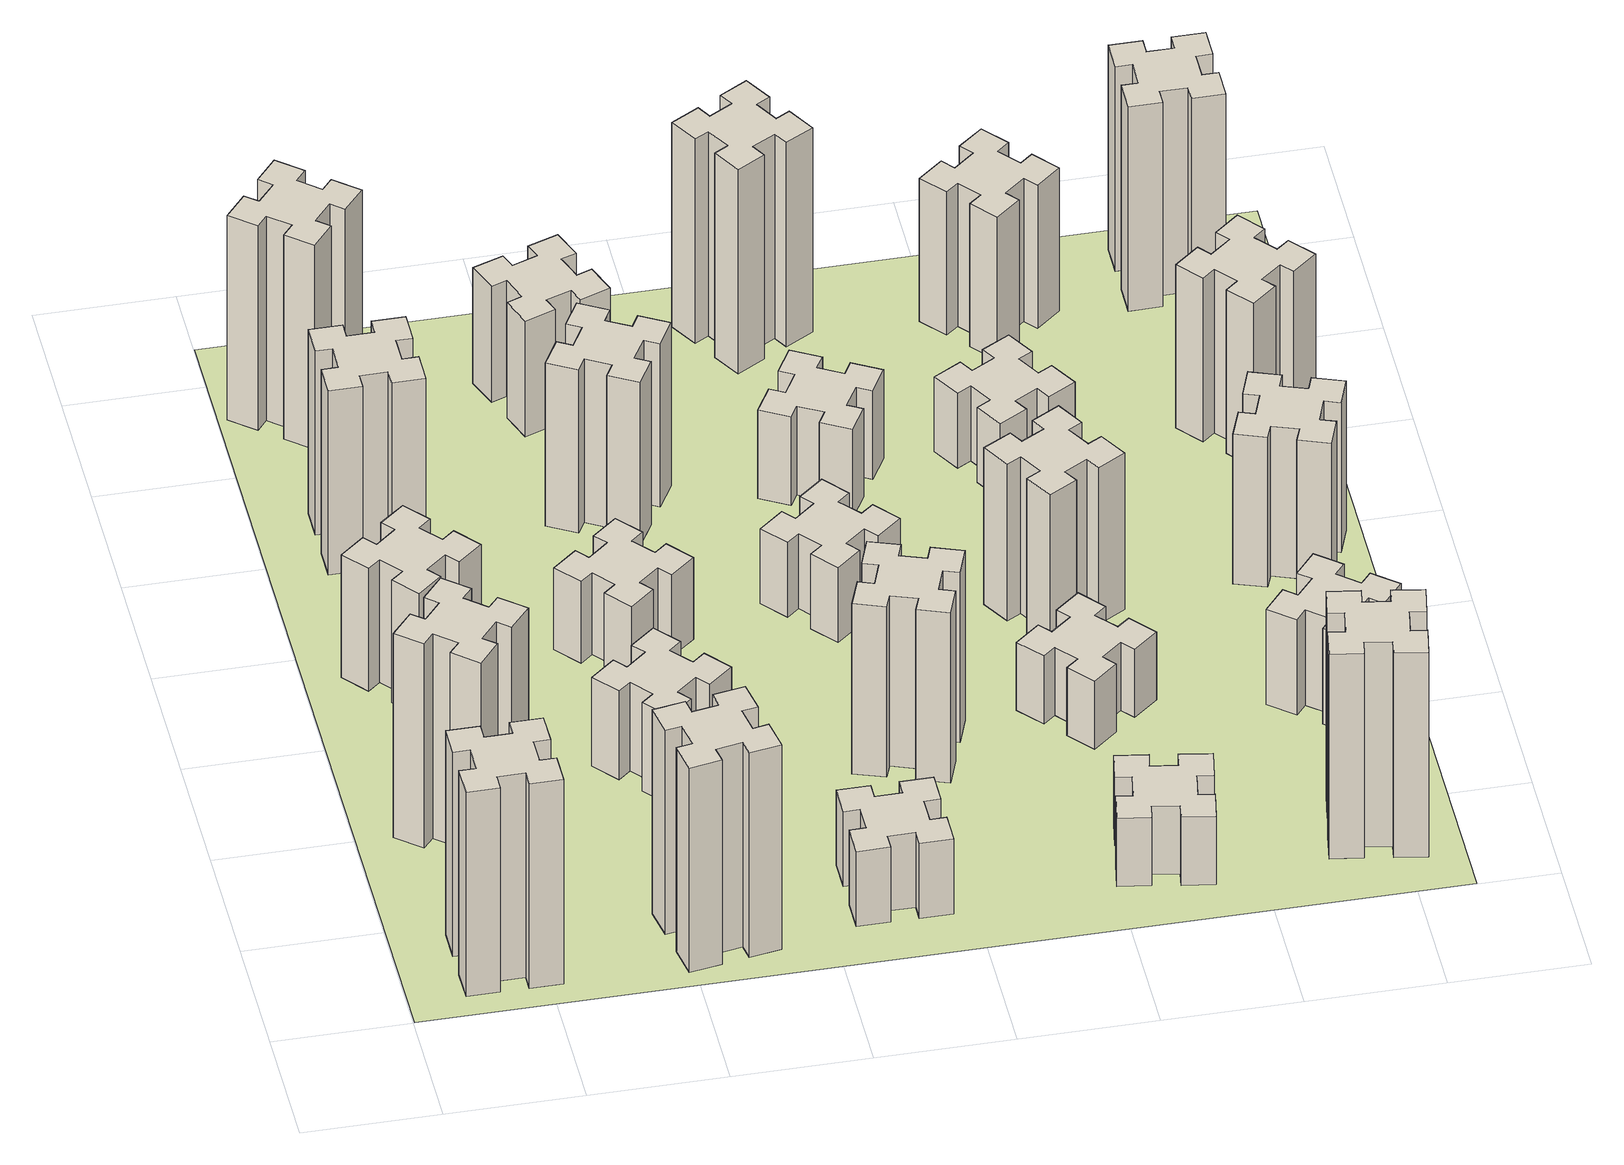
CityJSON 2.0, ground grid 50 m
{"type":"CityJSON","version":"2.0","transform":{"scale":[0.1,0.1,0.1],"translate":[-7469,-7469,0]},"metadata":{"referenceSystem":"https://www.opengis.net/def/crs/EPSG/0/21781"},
"CityObjects":{
"building1":{"type":"Building","attributes":{"class":"1000","function":"1000","usage":"1000","yearOfConstruction":2016,"roofType":"1000","measuredHeight":90,"storeysAboveGround":30,"storeysBelowGround":0},"geometry":[{"type":"Solid","lod":"1","boundaries":[[[[0,1,2,3,4,5,6,7,8,9,10,11,12,13,14,15,16,17,18,19]],[[17,16,20,21]],[[16,15,22,20]],[[15,14,23,22]],[[14,13,24,23]],[[13,12,25,24]],[[12,11,26,25]],[[11,10,27,26]],[[10,9,28,27]],[[9,8,29,28]],[[8,7,30,29]],[[7,6,31,30]],[[6,5,32,31]],[[5,4,33,32]],[[4,3,34,33]],[[3,2,35,34]],[[2,1,36,35]],[[1,0,37,36]],[[0,19,38,37]],[[19,18,39,38]],[[18,17,21,39]],[[24,25,26,27,28,29,30,31,32,33,34,35,36,37,38,39,21,20,22,23]]]]}]},
"building2":{"type":"Building","attributes":{"class":"1000","function":"1000","usage":"1000","yearOfConstruction":2016,"roofType":"1000","measuredHeight":90,"storeysAboveGround":30,"storeysBelowGround":0},"geometry":[{"type":"Solid","lod":"1","boundaries":[[[[40,41,42,43,44,45,46,47,48,49,50,51,52,53,54,55,56,57,58,59]],[[57,56,60,61]],[[56,55,62,60]],[[55,54,63,62]],[[54,53,64,63]],[[53,52,65,64]],[[52,51,66,65]],[[51,50,67,66]],[[50,49,68,67]],[[49,48,69,68]],[[48,47,70,69]],[[47,46,71,70]],[[46,45,72,71]],[[45,44,73,72]],[[44,43,74,73]],[[43,42,75,74]],[[42,41,76,75]],[[41,40,77,76]],[[40,59,78,77]],[[59,58,79,78]],[[58,57,61,79]],[[64,65,66,67,68,69,70,71,72,73,74,75,76,77,78,79,61,60,62,63]]]]}]},
"building3":{"type":"Building","attributes":{"class":"1000","function":"1000","usage":"1000","yearOfConstruction":2016,"roofType":"1000","measuredHeight":54,"storeysAboveGround":30,"storeysBelowGround":0},"geometry":[{"type":"Solid","lod":"1","boundaries":[[[[80,81,82,83,84,85,86,87,88,89,90,91,92,93,94,95,96,97,98,99]],[[97,96,100,101]],[[96,95,102,100]],[[95,94,103,102]],[[94,93,104,103]],[[93,92,105,104]],[[92,91,106,105]],[[91,90,107,106]],[[90,89,108,107]],[[89,88,109,108]],[[88,87,110,109]],[[87,86,111,110]],[[86,85,112,111]],[[85,84,113,112]],[[84,83,114,113]],[[83,82,115,114]],[[82,81,116,115]],[[81,80,117,116]],[[80,99,118,117]],[[99,98,119,118]],[[98,97,101,119]],[[104,105,106,107,108,109,110,111,112,113,114,115,116,117,118,119,101,100,102,103]]]]}]},
"building4":{"type":"Building","attributes":{"class":"1000","function":"1000","usage":"1000","yearOfConstruction":2016,"roofType":"1000","measuredHeight":81,"storeysAboveGround":30,"storeysBelowGround":0},"geometry":[{"type":"Solid","lod":"1","boundaries":[[[[120,121,122,123,124,125,126,127,128,129,130,131,132,133,134,135,136,137,138,139]],[[137,136,140,141]],[[136,135,142,140]],[[135,134,143,142]],[[134,133,144,143]],[[133,132,145,144]],[[132,131,146,145]],[[131,130,147,146]],[[130,129,148,147]],[[129,128,149,148]],[[128,127,150,149]],[[127,126,151,150]],[[126,125,152,151]],[[125,124,153,152]],[[124,123,154,153]],[[123,122,155,154]],[[122,121,156,155]],[[121,120,157,156]],[[120,139,158,157]],[[139,138,159,158]],[[138,137,141,159]],[[144,145,146,147,148,149,150,151,152,153,154,155,156,157,158,159,141,140,142,143]]]]}]},
"building5":{"type":"Building","attributes":{"class":"1000","function":"1000","usage":"1000","yearOfConstruction":2016,"roofType":"1000","measuredHeight":90,"storeysAboveGround":30,"storeysBelowGround":0},"geometry":[{"type":"Solid","lod":"1","boundaries":[[[[160,161,162,163,164,165,166,167,168,169,170,171,172,173,174,175,176,177,178,179]],[[177,176,180,181]],[[176,175,182,180]],[[175,174,183,182]],[[174,173,184,183]],[[173,172,185,184]],[[172,171,186,185]],[[171,170,187,186]],[[170,169,188,187]],[[169,168,189,188]],[[168,167,190,189]],[[167,166,191,190]],[[166,165,192,191]],[[165,164,193,192]],[[164,163,194,193]],[[163,162,195,194]],[[162,161,196,195]],[[161,160,197,196]],[[160,179,198,197]],[[179,178,199,198]],[[178,177,181,199]],[[184,185,186,187,188,189,190,191,192,193,194,195,196,197,198,199,181,180,182,183]]]]}]},
"building6":{"type":"Building","attributes":{"class":"1000","function":"1000","usage":"1000","yearOfConstruction":2016,"roofType":"1000","measuredHeight":90,"storeysAboveGround":30,"storeysBelowGround":0},"geometry":[{"type":"Solid","lod":"1","boundaries":[[[[200,201,202,203,204,205,206,207,208,209,210,211,212,213,214,215,216,217,218,219]],[[217,216,220,221]],[[216,215,222,220]],[[215,214,223,222]],[[214,213,224,223]],[[213,212,225,224]],[[212,211,226,225]],[[211,210,227,226]],[[210,209,228,227]],[[209,208,229,228]],[[208,207,230,229]],[[207,206,231,230]],[[206,205,232,231]],[[205,204,233,232]],[[204,203,234,233]],[[203,202,235,234]],[[202,201,236,235]],[[201,200,237,236]],[[200,219,238,237]],[[219,218,239,238]],[[218,217,221,239]],[[224,225,226,227,228,229,230,231,232,233,234,235,236,237,238,239,221,220,222,223]]]]}]},
"building7":{"type":"Building","attributes":{"class":"1000","function":"1000","usage":"1000","yearOfConstruction":2016,"roofType":"1000","measuredHeight":39,"storeysAboveGround":30,"storeysBelowGround":0},"geometry":[{"type":"Solid","lod":"1","boundaries":[[[[240,241,242,243,244,245,246,247,248,249,250,251,252,253,254,255,256,257,258,259]],[[257,256,260,261]],[[256,255,262,260]],[[255,254,263,262]],[[254,253,264,263]],[[253,252,265,264]],[[252,251,266,265]],[[251,250,267,266]],[[250,249,268,267]],[[249,248,269,268]],[[248,247,270,269]],[[247,246,271,270]],[[246,245,272,271]],[[245,244,273,272]],[[244,243,274,273]],[[243,242,275,274]],[[242,241,276,275]],[[241,240,277,276]],[[240,259,278,277]],[[259,258,279,278]],[[258,257,261,279]],[[264,265,266,267,268,269,270,271,272,273,274,275,276,277,278,279,261,260,262,263]]]]}]},
"building8":{"type":"Building","attributes":{"class":"1000","function":"1000","usage":"1000","yearOfConstruction":2016,"roofType":"1000","measuredHeight":36,"storeysAboveGround":30,"storeysBelowGround":0},"geometry":[{"type":"Solid","lod":"1","boundaries":[[[[280,281,282,283,284,285,286,287,288,289,290,291,292,293,294,295,296,297,298,299]],[[297,296,300,301]],[[296,295,302,300]],[[295,294,303,302]],[[294,293,304,303]],[[293,292,305,304]],[[292,291,306,305]],[[291,290,307,306]],[[290,289,308,307]],[[289,288,309,308]],[[288,287,310,309]],[[287,286,311,310]],[[286,285,312,311]],[[285,284,313,312]],[[284,283,314,313]],[[283,282,315,314]],[[282,281,316,315]],[[281,280,317,316]],[[280,299,318,317]],[[299,298,319,318]],[[298,297,301,319]],[[304,305,306,307,308,309,310,311,312,313,314,315,316,317,318,319,301,300,302,303]]]]}]},
"building9":{"type":"Building","attributes":{"class":"1000","function":"1000","usage":"1000","yearOfConstruction":2016,"roofType":"1000","measuredHeight":33,"storeysAboveGround":30,"storeysBelowGround":0},"geometry":[{"type":"Solid","lod":"1","boundaries":[[[[320,321,322,323,324,325,326,327,328,329,330,331,332,333,334,335,336,337,338,339]],[[337,336,340,341]],[[336,335,342,340]],[[335,334,343,342]],[[334,333,344,343]],[[333,332,345,344]],[[332,331,346,345]],[[331,330,347,346]],[[330,329,348,347]],[[329,328,349,348]],[[328,327,350,349]],[[327,326,351,350]],[[326,325,352,351]],[[325,324,353,352]],[[324,323,354,353]],[[323,322,355,354]],[[322,321,356,355]],[[321,320,357,356]],[[320,339,358,357]],[[339,338,359,358]],[[338,337,341,359]],[[344,345,346,347,348,349,350,351,352,353,354,355,356,357,358,359,341,340,342,343]]]]}]},
"building10":{"type":"Building","attributes":{"class":"1000","function":"1000","usage":"1000","yearOfConstruction":2016,"roofType":"1000","measuredHeight":72,"storeysAboveGround":30,"storeysBelowGround":0},"geometry":[{"type":"Solid","lod":"1","boundaries":[[[[360,361,362,363,364,365,366,367,368,369,370,371,372,373,374,375,376,377,378,379]],[[377,376,380,381]],[[376,375,382,380]],[[375,374,383,382]],[[374,373,384,383]],[[373,372,385,384]],[[372,371,386,385]],[[371,370,387,386]],[[370,369,388,387]],[[369,368,389,388]],[[368,367,390,389]],[[367,366,391,390]],[[366,365,392,391]],[[365,364,393,392]],[[364,363,394,393]],[[363,362,395,394]],[[362,361,396,395]],[[361,360,397,396]],[[360,379,398,397]],[[379,378,399,398]],[[378,377,381,399]],[[384,385,386,387,388,389,390,391,392,393,394,395,396,397,398,399,381,380,382,383]]]]}]},
"building11":{"type":"Building","attributes":{"class":"1000","function":"1000","usage":"1000","yearOfConstruction":2016,"roofType":"1000","measuredHeight":51,"storeysAboveGround":30,"storeysBelowGround":0},"geometry":[{"type":"Solid","lod":"1","boundaries":[[[[400,401,402,403,404,405,406,407,408,409,410,411,412,413,414,415,416,417,418,419]],[[417,416,420,421]],[[416,415,422,420]],[[415,414,423,422]],[[414,413,424,423]],[[413,412,425,424]],[[412,411,426,425]],[[411,410,427,426]],[[410,409,428,427]],[[409,408,429,428]],[[408,407,430,429]],[[407,406,431,430]],[[406,405,432,431]],[[405,404,433,432]],[[404,403,434,433]],[[403,402,435,434]],[[402,401,436,435]],[[401,400,437,436]],[[400,419,438,437]],[[419,418,439,438]],[[418,417,421,439]],[[424,425,426,427,428,429,430,431,432,433,434,435,436,437,438,439,421,420,422,423]]]]}]},
"building12":{"type":"Building","attributes":{"class":"1000","function":"1000","usage":"1000","yearOfConstruction":2016,"roofType":"1000","measuredHeight":75,"storeysAboveGround":30,"storeysBelowGround":0},"geometry":[{"type":"Solid","lod":"1","boundaries":[[[[440,441,442,443,444,445,446,447,448,449,450,451,452,453,454,455,456,457,458,459]],[[457,456,460,461]],[[456,455,462,460]],[[455,454,463,462]],[[454,453,464,463]],[[453,452,465,464]],[[452,451,466,465]],[[451,450,467,466]],[[450,449,468,467]],[[449,448,469,468]],[[448,447,470,469]],[[447,446,471,470]],[[446,445,472,471]],[[445,444,473,472]],[[444,443,474,473]],[[443,442,475,474]],[[442,441,476,475]],[[441,440,477,476]],[[440,459,478,477]],[[459,458,479,478]],[[458,457,461,479]],[[464,465,466,467,468,469,470,471,472,473,474,475,476,477,478,479,461,460,462,463]]]]}]},
"building13":{"type":"Building","attributes":{"class":"1000","function":"1000","usage":"1000","yearOfConstruction":2016,"roofType":"1000","measuredHeight":33,"storeysAboveGround":30,"storeysBelowGround":0},"geometry":[{"type":"Solid","lod":"1","boundaries":[[[[480,481,482,483,484,485,486,487,488,489,490,491,492,493,494,495,496,497,498,499]],[[497,496,500,501]],[[496,495,502,500]],[[495,494,503,502]],[[494,493,504,503]],[[493,492,505,504]],[[492,491,506,505]],[[491,490,507,506]],[[490,489,508,507]],[[489,488,509,508]],[[488,487,510,509]],[[487,486,511,510]],[[486,485,512,511]],[[485,484,513,512]],[[484,483,514,513]],[[483,482,515,514]],[[482,481,516,515]],[[481,480,517,516]],[[480,499,518,517]],[[499,498,519,518]],[[498,497,501,519]],[[504,505,506,507,508,509,510,511,512,513,514,515,516,517,518,519,501,500,502,503]]]]}]},
"building14":{"type":"Building","attributes":{"class":"1000","function":"1000","usage":"1000","yearOfConstruction":2016,"roofType":"1000","measuredHeight":39,"storeysAboveGround":30,"storeysBelowGround":0},"geometry":[{"type":"Solid","lod":"1","boundaries":[[[[520,521,522,523,524,525,526,527,528,529,530,531,532,533,534,535,536,537,538,539]],[[537,536,540,541]],[[536,535,542,540]],[[535,534,543,542]],[[534,533,544,543]],[[533,532,545,544]],[[532,531,546,545]],[[531,530,547,546]],[[530,529,548,547]],[[529,528,549,548]],[[528,527,550,549]],[[527,526,551,550]],[[526,525,552,551]],[[525,524,553,552]],[[524,523,554,553]],[[523,522,555,554]],[[522,521,556,555]],[[521,520,557,556]],[[520,539,558,557]],[[539,538,559,558]],[[538,537,541,559]],[[544,545,546,547,548,549,550,551,552,553,554,555,556,557,558,559,541,540,542,543]]]]}]},
"building15":{"type":"Building","attributes":{"class":"1000","function":"1000","usage":"1000","yearOfConstruction":2016,"roofType":"1000","measuredHeight":30,"storeysAboveGround":30,"storeysBelowGround":0},"geometry":[{"type":"Solid","lod":"1","boundaries":[[[[560,561,562,563,564,565,566,567,568,569,570,571,572,573,574,575,576,577,578,579]],[[577,576,580,581]],[[576,575,582,580]],[[575,574,583,582]],[[574,573,584,583]],[[573,572,585,584]],[[572,571,586,585]],[[571,570,587,586]],[[570,569,588,587]],[[569,568,589,588]],[[568,567,590,589]],[[567,566,591,590]],[[566,565,592,591]],[[565,564,593,592]],[[564,563,594,593]],[[563,562,595,594]],[[562,561,596,595]],[[561,560,597,596]],[[560,579,598,597]],[[579,578,599,598]],[[578,577,581,599]],[[584,585,586,587,588,589,590,591,592,593,594,595,596,597,598,599,581,580,582,583]]]]}]},
"building16":{"type":"Building","attributes":{"class":"1000","function":"1000","usage":"1000","yearOfConstruction":2016,"roofType":"1000","measuredHeight":90,"storeysAboveGround":30,"storeysBelowGround":0},"geometry":[{"type":"Solid","lod":"1","boundaries":[[[[600,601,602,603,604,605,606,607,608,609,610,611,612,613,614,615,616,617,618,619]],[[617,616,620,621]],[[616,615,622,620]],[[615,614,623,622]],[[614,613,624,623]],[[613,612,625,624]],[[612,611,626,625]],[[611,610,627,626]],[[610,609,628,627]],[[609,608,629,628]],[[608,607,630,629]],[[607,606,631,630]],[[606,605,632,631]],[[605,604,633,632]],[[604,603,634,633]],[[603,602,635,634]],[[602,601,636,635]],[[601,600,637,636]],[[600,619,638,637]],[[619,618,639,638]],[[618,617,621,639]],[[624,625,626,627,628,629,630,631,632,633,634,635,636,637,638,639,621,620,622,623]]]]}]},
"building17":{"type":"Building","attributes":{"class":"1000","function":"1000","usage":"1000","yearOfConstruction":2016,"roofType":"1000","measuredHeight":30,"storeysAboveGround":30,"storeysBelowGround":0},"geometry":[{"type":"Solid","lod":"1","boundaries":[[[[640,641,642,643,644,645,646,647,648,649,650,651,652,653,654,655,656,657,658,659]],[[657,656,660,661]],[[656,655,662,660]],[[655,654,663,662]],[[654,653,664,663]],[[653,652,665,664]],[[652,651,666,665]],[[651,650,667,666]],[[650,649,668,667]],[[649,648,669,668]],[[648,647,670,669]],[[647,646,671,670]],[[646,645,672,671]],[[645,644,673,672]],[[644,643,674,673]],[[643,642,675,674]],[[642,641,676,675]],[[641,640,677,676]],[[640,659,678,677]],[[659,658,679,678]],[[658,657,661,679]],[[664,665,666,667,668,669,670,671,672,673,674,675,676,677,678,679,661,660,662,663]]]]}]},
"building18":{"type":"Building","attributes":{"class":"1000","function":"1000","usage":"1000","yearOfConstruction":2016,"roofType":"1000","measuredHeight":69,"storeysAboveGround":30,"storeysBelowGround":0},"geometry":[{"type":"Solid","lod":"1","boundaries":[[[[680,681,682,683,684,685,686,687,688,689,690,691,692,693,694,695,696,697,698,699]],[[697,696,700,701]],[[696,695,702,700]],[[695,694,703,702]],[[694,693,704,703]],[[693,692,705,704]],[[692,691,706,705]],[[691,690,707,706]],[[690,689,708,707]],[[689,688,709,708]],[[688,687,710,709]],[[687,686,711,710]],[[686,685,712,711]],[[685,684,713,712]],[[684,683,714,713]],[[683,682,715,714]],[[682,681,716,715]],[[681,680,717,716]],[[680,699,718,717]],[[699,698,719,718]],[[698,697,701,719]],[[704,705,706,707,708,709,710,711,712,713,714,715,716,717,718,719,701,700,702,703]]]]}]},
"building19":{"type":"Building","attributes":{"class":"1000","function":"1000","usage":"1000","yearOfConstruction":2016,"roofType":"1000","measuredHeight":33,"storeysAboveGround":30,"storeysBelowGround":0},"geometry":[{"type":"Solid","lod":"1","boundaries":[[[[720,721,722,723,724,725,726,727,728,729,730,731,732,733,734,735,736,737,738,739]],[[737,736,740,741]],[[736,735,742,740]],[[735,734,743,742]],[[734,733,744,743]],[[733,732,745,744]],[[732,731,746,745]],[[731,730,747,746]],[[730,729,748,747]],[[729,728,749,748]],[[728,727,750,749]],[[727,726,751,750]],[[726,725,752,751]],[[725,724,753,752]],[[724,723,754,753]],[[723,722,755,754]],[[722,721,756,755]],[[721,720,757,756]],[[720,739,758,757]],[[739,738,759,758]],[[738,737,741,759]],[[744,745,746,747,748,749,750,751,752,753,754,755,756,757,758,759,741,740,742,743]]]]}]},
"building20":{"type":"Building","attributes":{"class":"1000","function":"1000","usage":"1000","yearOfConstruction":2016,"roofType":"1000","measuredHeight":90,"storeysAboveGround":30,"storeysBelowGround":0},"geometry":[{"type":"Solid","lod":"1","boundaries":[[[[760,761,762,763,764,765,766,767,768,769,770,771,772,773,774,775,776,777,778,779]],[[777,776,780,781]],[[776,775,782,780]],[[775,774,783,782]],[[774,773,784,783]],[[773,772,785,784]],[[772,771,786,785]],[[771,770,787,786]],[[770,769,788,787]],[[769,768,789,788]],[[768,767,790,789]],[[767,766,791,790]],[[766,765,792,791]],[[765,764,793,792]],[[764,763,794,793]],[[763,762,795,794]],[[762,761,796,795]],[[761,760,797,796]],[[760,779,798,797]],[[779,778,799,798]],[[778,777,781,799]],[[784,785,786,787,788,789,790,791,792,793,794,795,796,797,798,799,781,780,782,783]]]]}]},
"building21":{"type":"Building","attributes":{"class":"1000","function":"1000","usage":"1000","yearOfConstruction":2016,"roofType":"1000","measuredHeight":63,"storeysAboveGround":30,"storeysBelowGround":0},"geometry":[{"type":"Solid","lod":"1","boundaries":[[[[800,801,802,803,804,805,806,807,808,809,810,811,812,813,814,815,816,817,818,819]],[[817,816,820,821]],[[816,815,822,820]],[[815,814,823,822]],[[814,813,824,823]],[[813,812,825,824]],[[812,811,826,825]],[[811,810,827,826]],[[810,809,828,827]],[[809,808,829,828]],[[808,807,830,829]],[[807,806,831,830]],[[806,805,832,831]],[[805,804,833,832]],[[804,803,834,833]],[[803,802,835,834]],[[802,801,836,835]],[[801,800,837,836]],[[800,819,838,837]],[[819,818,839,838]],[[818,817,821,839]],[[824,825,826,827,828,829,830,831,832,833,834,835,836,837,838,839,821,820,822,823]]]]}]},
"building22":{"type":"Building","attributes":{"class":"1000","function":"1000","usage":"1000","yearOfConstruction":2016,"roofType":"1000","measuredHeight":42,"storeysAboveGround":30,"storeysBelowGround":0},"geometry":[{"type":"Solid","lod":"1","boundaries":[[[[840,841,842,843,844,845,846,847,848,849,850,851,852,853,854,855,856,857,858,859]],[[857,856,860,861]],[[856,855,862,860]],[[855,854,863,862]],[[854,853,864,863]],[[853,852,865,864]],[[852,851,866,865]],[[851,850,867,866]],[[850,849,868,867]],[[849,848,869,868]],[[848,847,870,869]],[[847,846,871,870]],[[846,845,872,871]],[[845,844,873,872]],[[844,843,874,873]],[[843,842,875,874]],[[842,841,876,875]],[[841,840,877,876]],[[840,859,878,877]],[[859,858,879,878]],[[858,857,861,879]],[[864,865,866,867,868,869,870,871,872,873,874,875,876,877,878,879,861,860,862,863]]]]}]},
"building23":{"type":"Building","attributes":{"class":"1000","function":"1000","usage":"1000","yearOfConstruction":2016,"roofType":"1000","measuredHeight":66,"storeysAboveGround":30,"storeysBelowGround":0},"geometry":[{"type":"Solid","lod":"1","boundaries":[[[[880,881,882,883,884,885,886,887,888,889,890,891,892,893,894,895,896,897,898,899]],[[897,896,900,901]],[[896,895,902,900]],[[895,894,903,902]],[[894,893,904,903]],[[893,892,905,904]],[[892,891,906,905]],[[891,890,907,906]],[[890,889,908,907]],[[889,888,909,908]],[[888,887,910,909]],[[887,886,911,910]],[[886,885,912,911]],[[885,884,913,912]],[[884,883,914,913]],[[883,882,915,914]],[[882,881,916,915]],[[881,880,917,916]],[[880,899,918,917]],[[899,898,919,918]],[[898,897,901,919]],[[904,905,906,907,908,909,910,911,912,913,914,915,916,917,918,919,901,900,902,903]]]]}]},
"building24":{"type":"Building","attributes":{"class":"1000","function":"1000","usage":"1000","yearOfConstruction":2016,"roofType":"1000","measuredHeight":72,"storeysAboveGround":30,"storeysBelowGround":0},"geometry":[{"type":"Solid","lod":"1","boundaries":[[[[920,921,922,923,924,925,926,927,928,929,930,931,932,933,934,935,936,937,938,939]],[[937,936,940,941]],[[936,935,942,940]],[[935,934,943,942]],[[934,933,944,943]],[[933,932,945,944]],[[932,931,946,945]],[[931,930,947,946]],[[930,929,948,947]],[[929,928,949,948]],[[928,927,950,949]],[[927,926,951,950]],[[926,925,952,951]],[[925,924,953,952]],[[924,923,954,953]],[[923,922,955,954]],[[922,921,956,955]],[[921,920,957,956]],[[920,939,958,957]],[[939,938,959,958]],[[938,937,941,959]],[[944,945,946,947,948,949,950,951,952,953,954,955,956,957,958,959,941,940,942,943]]]]}]},
"building25":{"type":"Building","attributes":{"class":"1000","function":"1000","usage":"1000","yearOfConstruction":2016,"roofType":"1000","measuredHeight":90,"storeysAboveGround":30,"storeysBelowGround":0},"geometry":[{"type":"Solid","lod":"1","boundaries":[[[[960,961,962,963,964,965,966,967,968,969,970,971,972,973,974,975,976,977,978,979]],[[977,976,980,981]],[[976,975,982,980]],[[975,974,983,982]],[[974,973,984,983]],[[973,972,985,984]],[[972,971,986,985]],[[971,970,987,986]],[[970,969,988,987]],[[969,968,989,988]],[[968,967,990,989]],[[967,966,991,990]],[[966,965,992,991]],[[965,964,993,992]],[[964,963,994,993]],[[963,962,995,994]],[[962,961,996,995]],[[961,960,997,996]],[[960,979,998,997]],[[979,978,999,998]],[[978,977,981,999]],[[984,985,986,987,988,989,990,991,992,993,994,995,996,997,998,999,981,980,982,983]]]]}]},
"landuse1":{"type":"LandUse","attributes":{"name":"plot1","function":"1010"},"geometry":[{"type":"MultiSurface","lod":"1","boundaries":[[[1000,1001,1002,1003]]]}]}
},
"vertices":[
[265,325,0],[265,225,0],[205,225,0],[205,105,0],[325,105,0],[325,165,0],[425,165,0],[425,105,0],[545,105,0],[545,225,0],[485,225,0],[485,325,0],[545,325,0],[545,445,0],[425,445,0],[425,385,0],[325,385,0],[325,445,0],[205,445,0],[205,325,0],[325,385,900],[325,445,900],[425,385,900],[425,445,900],[545,445,900],[545,325,900],[485,325,900],[485,225,900],[545,225,900],[545,105,900],[425,105,900],[425,165,900],[325,165,900],[325,105,900],[205,105,900],[205,225,900],[265,225,900],[265,325,900],[205,325,900],[205,445,900],
[484,1067,0],[408,1132,0],[446,1178,0],[354,1255,0],[277,1163,0],[323,1124,0],[259,1048,0],[213,1086,0],[136,994,0],[228,917,0],[266,963,0],[343,899,0],[304,853,0],[396,776,0],[473,868,0],[427,906,0],[492,983,0],[538,944,0],[615,1036,0],[523,1113,0],[492,983,900],[538,944,900],[427,906,900],[473,868,900],[396,776,900],[304,853,900],[343,899,900],[266,963,900],[228,917,900],[136,994,900],[213,1086,900],[259,1048,900],[323,1124,900],[277,1163,900],[354,1255,900],[446,1178,900],[408,1132,900],[484,1067,900],[523,1113,900],[615,1036,900],
[492,1888,0],[427,1964,0],[473,2003,0],[396,2095,0],[304,2018,0],[343,1972,0],[266,1907,0],[228,1953,0],[136,1876,0],[213,1784,0],[259,1823,0],[323,1746,0],[277,1708,0],[354,1616,0],[446,1693,0],[408,1739,0],[484,1803,0],[523,1757,0],[615,1834,0],[538,1926,0],[484,1803,540],[523,1757,540],[408,1739,540],[446,1693,540],[354,1616,540],[277,1708,540],[323,1746,540],[259,1823,540],[213,1784,540],[136,1876,540],[228,1953,540],[266,1907,540],[343,1972,540],[304,2018,540],[396,2095,540],[473,2003,540],[427,1964,540],[492,1888,540],[538,1926,540],[615,1834,540],
[485,2545,0],[485,2645,0],[545,2645,0],[545,2765,0],[425,2765,0],[425,2705,0],[325,2705,0],[325,2765,0],[205,2765,0],[205,2645,0],[265,2645,0],[265,2545,0],[205,2545,0],[205,2425,0],[325,2425,0],[325,2485,0],[425,2485,0],[425,2425,0],[545,2425,0],[545,2545,0],[425,2485,810],[425,2425,810],[325,2485,810],[325,2425,810],[205,2425,810],[205,2545,810],[265,2545,810],[265,2645,810],[205,2645,810],[205,2765,810],[325,2765,810],[325,2705,810],[425,2705,810],[425,2765,810],[545,2765,810],[545,2645,810],[485,2645,810],[485,2545,810],[545,2545,810],[545,2425,810],
[1085,158,0],[1184,176,0],[1194,117,0],[1312,137,0],[1291,256,0],[1232,245,0],[1215,344,0],[1274,354,0],[1253,472,0],[1135,451,0],[1145,392,0],[1047,375,0],[1037,434,0],[918,413,0],[939,295,0],[998,305,0],[1016,207,0],[957,197,0],[977,78,0],[1096,99,0],[1016,207,900],[957,197,900],[998,305,900],[939,295,900],[918,413,900],[1037,434,900],[1047,375,900],[1145,392,900],[1135,451,900],[1253,472,900],[1274,354,900],[1215,344,900],[1232,245,900],[1291,256,900],[1312,137,900],[1194,117,900],[1184,176,900],[1085,158,900],[1096,99,900],[977,78,900],
[384,3387,0],[308,3452,0],[346,3498,0],[254,3575,0],[177,3483,0],[223,3444,0],[159,3368,0],[113,3406,0],[36,3314,0],[128,3237,0],[166,3283,0],[243,3219,0],[204,3173,0],[296,3096,0],[373,3188,0],[327,3226,0],[392,3303,0],[438,3264,0],[515,3356,0],[423,3433,0],[392,3303,900],[438,3264,900],[327,3226,900],[373,3188,900],[296,3096,900],[204,3173,900],[243,3219,900],[166,3283,900],[128,3237,900],[36,3314,900],[113,3406,900],[159,3368,900],[223,3444,900],[177,3483,900],[254,3575,900],[346,3498,900],[308,3452,900],[384,3387,900],[423,3433,900],[515,3356,900],
[1083,1332,0],[1006,1267,0],[968,1313,0],[876,1236,0],[953,1144,0],[999,1183,0],[1063,1106,0],[1017,1068,0],[1094,976,0],[1186,1053,0],[1148,1099,0],[1224,1163,0],[1263,1117,0],[1355,1194,0],[1278,1286,0],[1232,1248,0],[1167,1324,0],[1213,1363,0],[1136,1455,0],[1044,1378,0],[1167,1324,390],[1213,1363,390],[1232,1248,390],[1278,1286,390],[1355,1194,390],[1263,1117,390],[1224,1163,390],[1148,1099,390],[1186,1053,390],[1094,976,390],[1017,1068,390],[1063,1106,390],[999,1183,390],[953,1144,390],[876,1236,390],[968,1313,390],[1006,1267,390],[1083,1332,390],[1044,1378,390],[1136,1455,390],
[1083,1972,0],[1006,1907,0],[968,1953,0],[876,1876,0],[953,1784,0],[999,1823,0],[1063,1746,0],[1017,1708,0],[1094,1616,0],[1186,1693,0],[1148,1739,0],[1224,1803,0],[1263,1757,0],[1355,1834,0],[1278,1926,0],[1232,1888,0],[1167,1964,0],[1213,2003,0],[1136,2095,0],[1044,2018,0],[1167,1964,360],[1213,2003,360],[1232,1888,360],[1278,1926,360],[1355,1834,360],[1263,1757,360],[1224,1803,360],[1148,1739,360],[1186,1693,360],[1094,1616,360],[1017,1708,360],[1063,1746,360],[999,1823,360],[953,1784,360],[876,1876,360],[968,1953,360],[1006,1907,360],[1083,1972,360],[1044,2018,360],[1136,2095,360],
[1705,265,0],[1805,265,0],[1805,205,0],[1925,205,0],[1925,325,0],[1865,325,0],[1865,425,0],[1925,425,0],[1925,545,0],[1805,545,0],[1805,485,0],[1705,485,0],[1705,545,0],[1585,545,0],[1585,425,0],[1645,425,0],[1645,325,0],[1585,325,0],[1585,205,0],[1705,205,0],[1645,325,330],[1585,325,330],[1645,425,330],[1585,425,330],[1585,545,330],[1705,545,330],[1705,485,330],[1805,485,330],[1805,545,330],[1925,545,330],[1925,425,330],[1865,425,330],[1865,325,330],[1925,325,330],[1925,205,330],[1805,205,330],[1805,265,330],[1705,265,330],[1705,205,330],[1585,205,330],
[1117,2525,0],[1204,2475,0],[1174,2423,0],[1278,2363,0],[1338,2467,0],[1286,2497,0],[1336,2584,0],[1388,2554,0],[1448,2658,0],[1344,2718,0],[1314,2666,0],[1227,2716,0],[1257,2768,0],[1153,2828,0],[1093,2724,0],[1145,2694,0],[1095,2607,0],[1043,2637,0],[983,2533,0],[1087,2473,0],[1095,2607,720],[1043,2637,720],[1145,2694,720],[1093,2724,720],[1153,2828,720],[1257,2768,720],[1227,2716,720],[1314,2666,720],[1344,2718,720],[1448,2658,720],[1388,2554,720],[1336,2584,720],[1286,2497,720],[1338,2467,720],[1278,2363,720],[1174,2423,720],[1204,2475,720],[1117,2525,720],[1087,2473,720],[983,2533,720],
[1125,3356,0],[1031,3322,0],[1010,3378,0],[897,3337,0],[939,3224,0],[995,3245,0],[1029,3151,0],[973,3130,0],[1014,3017,0],[1127,3059,0],[1106,3115,0],[1200,3149,0],[1220,3093,0],[1333,3134,0],[1292,3247,0],[1236,3226,0],[1202,3320,0],[1258,3340,0],[1217,3453,0],[1104,3412,0],[1202,3320,510],[1258,3340,510],[1236,3226,510],[1292,3247,510],[1333,3134,510],[1220,3093,510],[1200,3149,510],[1106,3115,510],[1127,3059,510],[1014,3017,510],[973,3130,510],[1029,3151,510],[995,3245,510],[939,3224,510],[897,3337,510],[1010,3378,510],[1031,3322,510],[1125,3356,510],[1104,3412,510],[1217,3453,510],
[1869,1200,0],[1835,1106,0],[1779,1127,0],[1737,1014,0],[1850,973,0],[1871,1029,0],[1965,995,0],[1944,939,0],[2057,897,0],[2098,1010,0],[2042,1031,0],[2076,1125,0],[2132,1104,0],[2173,1217,0],[2060,1258,0],[2040,1202,0],[1946,1236,0],[1967,1292,0],[1854,1333,0],[1813,1220,0],[1946,1236,750],[1967,1292,750],[2040,1202,750],[2060,1258,750],[2173,1217,750],[2132,1104,750],[2076,1125,750],[2042,1031,750],[2098,1010,750],[2057,897,750],[1944,939,750],[1965,995,750],[1871,1029,750],[1850,973,750],[1737,1014,750],[1779,1127,750],[1835,1106,750],[1869,1200,750],[1813,1220,750],[1854,1333,750],
[1972,1988,0],[1907,2064,0],[1953,2103,0],[1876,2195,0],[1784,2118,0],[1823,2072,0],[1746,2007,0],[1708,2053,0],[1616,1976,0],[1693,1884,0],[1739,1923,0],[1803,1846,0],[1757,1808,0],[1834,1716,0],[1926,1793,0],[1888,1839,0],[1964,1903,0],[2003,1857,0],[2095,1934,0],[2018,2026,0],[1964,1903,330],[2003,1857,330],[1888,1839,330],[1926,1793,330],[1834,1716,330],[1757,1808,330],[1803,1846,330],[1739,1923,330],[1693,1884,330],[1616,1976,330],[1708,2053,330],[1746,2007,330],[1823,2072,330],[1784,2118,330],[1876,2195,330],[1953,2103,330],[1907,2064,330],[1972,1988,330],[2018,2026,330],[2095,1934,330],
[2026,2497,0],[2076,2584,0],[2128,2554,0],[2188,2658,0],[2084,2718,0],[2054,2666,0],[1967,2716,0],[1997,2768,0],[1893,2828,0],[1833,2724,0],[1885,2694,0],[1835,2607,0],[1783,2637,0],[1723,2533,0],[1827,2473,0],[1857,2525,0],[1944,2475,0],[1914,2423,0],[2018,2363,0],[2078,2467,0],[1944,2475,390],[1914,2423,390],[1857,2525,390],[1827,2473,390],[1723,2533,390],[1783,2637,390],[1835,2607,390],[1885,2694,390],[1833,2724,390],[1893,2828,390],[1997,2768,390],[1967,2716,390],[2054,2666,390],[2084,2718,390],[2188,2658,390],[2128,2554,390],[2076,2584,390],[2026,2497,390],[2078,2467,390],[2018,2363,390],
[2596,444,0],[2578,345,0],[2519,356,0],[2498,237,0],[2617,217,0],[2627,276,0],[2725,258,0],[2715,199,0],[2833,178,0],[2854,297,0],[2795,307,0],[2812,405,0],[2871,395,0],[2892,513,0],[2774,534,0],[2764,475,0],[2665,492,0],[2676,551,0],[2557,572,0],[2537,454,0],[2665,492,300],[2676,551,300],[2764,475,300],[2774,534,300],[2892,513,300],[2871,395,300],[2812,405,300],[2795,307,300],[2854,297,300],[2833,178,300],[2715,199,300],[2725,258,300],[2627,276,300],[2617,217,300],[2498,237,300],[2519,356,300],[2578,345,300],[2596,444,300],[2537,454,300],[2557,572,300],
[1844,3556,0],[1757,3506,0],[1727,3558,0],[1623,3498,0],[1683,3394,0],[1735,3424,0],[1785,3337,0],[1733,3307,0],[1793,3203,0],[1897,3263,0],[1867,3315,0],[1954,3365,0],[1984,3313,0],[2088,3373,0],[2028,3477,0],[1976,3447,0],[1926,3534,0],[1978,3564,0],[1918,3668,0],[1814,3608,0],[1926,3534,900],[1978,3564,900],[1976,3447,900],[2028,3477,900],[2088,3373,900],[1984,3313,900],[1954,3365,900],[1867,3315,900],[1897,3263,900],[1793,3203,900],[1733,3307,900],[1785,3337,900],[1735,3424,900],[1683,3394,900],[1623,3498,900],[1727,3558,900],[1757,3506,900],[1844,3556,900],[1814,3608,900],[1918,3668,900],
[2628,1099,0],[2704,1163,0],[2743,1117,0],[2835,1194,0],[2758,1286,0],[2712,1248,0],[2647,1324,0],[2693,1363,0],[2616,1455,0],[2524,1378,0],[2563,1332,0],[2486,1267,0],[2448,1313,0],[2356,1236,0],[2433,1144,0],[2479,1183,0],[2543,1106,0],[2497,1068,0],[2574,976,0],[2666,1053,0],[2543,1106,300],[2497,1068,300],[2479,1183,300],[2433,1144,300],[2356,1236,300],[2448,1313,300],[2486,1267,300],[2563,1332,300],[2524,1378,300],[2616,1455,300],[2693,1363,300],[2647,1324,300],[2712,1248,300],[2758,1286,300],[2835,1194,300],[2743,1117,300],[2704,1163,300],[2628,1099,300],[2666,1053,300],[2574,976,300],
[2475,1744,0],[2525,1657,0],[2473,1627,0],[2533,1523,0],[2637,1583,0],[2607,1635,0],[2694,1685,0],[2724,1633,0],[2828,1693,0],[2768,1797,0],[2716,1767,0],[2666,1854,0],[2718,1884,0],[2658,1988,0],[2554,1928,0],[2584,1876,0],[2497,1826,0],[2467,1878,0],[2363,1818,0],[2423,1714,0],[2497,1826,690],[2467,1878,690],[2584,1876,690],[2554,1928,690],[2658,1988,690],[2718,1884,690],[2666,1854,690],[2716,1767,690],[2768,1797,690],[2828,1693,690],[2724,1633,690],[2694,1685,690],[2607,1635,690],[2637,1583,690],[2533,1523,690],[2473,1627,690],[2525,1657,690],[2475,1744,690],[2423,1714,690],[2363,1818,690],
[2475,2584,0],[2525,2497,0],[2473,2467,0],[2533,2363,0],[2637,2423,0],[2607,2475,0],[2694,2525,0],[2724,2473,0],[2828,2533,0],[2768,2637,0],[2716,2607,0],[2666,2694,0],[2718,2724,0],[2658,2828,0],[2554,2768,0],[2584,2716,0],[2497,2666,0],[2467,2718,0],[2363,2658,0],[2423,2554,0],[2497,2666,330],[2467,2718,330],[2584,2716,330],[2554,2768,330],[2658,2828,330],[2718,2724,330],[2666,2694,330],[2716,2607,330],[2768,2637,330],[2828,2533,330],[2724,2473,330],[2694,2525,330],[2607,2475,330],[2637,2423,330],[2533,2363,330],[2473,2467,330],[2525,2497,330],[2475,2584,330],[2423,2554,330],[2363,2658,330],
[3504,475,0],[3405,492,0],[3416,551,0],[3297,572,0],[3277,454,0],[3336,444,0],[3318,345,0],[3259,356,0],[3238,237,0],[3357,217,0],[3367,276,0],[3465,258,0],[3455,199,0],[3573,178,0],[3594,297,0],[3535,307,0],[3552,405,0],[3611,395,0],[3632,513,0],[3514,534,0],[3552,405,900],[3611,395,900],[3535,307,900],[3594,297,900],[3573,178,900],[3455,199,900],[3465,258,900],[3367,276,900],[3357,217,900],[3238,237,900],[3259,356,900],[3318,345,900],[3336,444,900],[3277,454,900],[3297,572,900],[3416,551,900],[3405,492,900],[3504,475,900],[3514,534,900],[3632,513,900],
[2812,3368,0],[2747,3444,0],[2793,3483,0],[2716,3575,0],[2624,3498,0],[2663,3452,0],[2586,3387,0],[2548,3433,0],[2456,3356,0],[2533,3264,0],[2579,3303,0],[2643,3226,0],[2597,3188,0],[2674,3096,0],[2766,3173,0],[2728,3219,0],[2804,3283,0],[2843,3237,0],[2935,3314,0],[2858,3406,0],[2804,3283,630],[2843,3237,630],[2728,3219,630],[2766,3173,630],[2674,3096,630],[2597,3188,630],[2643,3226,630],[2579,3303,630],[2533,3264,630],[2456,3356,630],[2548,3433,630],[2586,3387,630],[2663,3452,630],[2624,3498,630],[2716,3575,630],[2793,3483,630],[2747,3444,630],[2812,3368,630],[2858,3406,630],[2935,3314,630],
[3487,1006,0],[3552,1083,0],[3598,1044,0],[3675,1136,0],[3583,1213,0],[3544,1167,0],[3468,1232,0],[3506,1278,0],[3414,1355,0],[3337,1263,0],[3383,1224,0],[3319,1148,0],[3273,1186,0],[3196,1094,0],[3288,1017,0],[3326,1063,0],[3403,999,0],[3364,953,0],[3456,876,0],[3533,968,0],[3403,999,420],[3364,953,420],[3326,1063,420],[3288,1017,420],[3196,1094,420],[3273,1186,420],[3319,1148,420],[3383,1224,420],[3337,1263,420],[3414,1355,420],[3506,1278,420],[3468,1232,420],[3544,1167,420],[3583,1213,420],[3675,1136,420],[3598,1044,420],[3552,1083,420],[3487,1006,420],[3533,968,420],[3456,876,420],
[3520,1942,0],[3426,1976,0],[3447,2032,0],[3334,2073,0],[3293,1960,0],[3349,1940,0],[3315,1846,0],[3259,1867,0],[3217,1754,0],[3330,1713,0],[3351,1769,0],[3445,1735,0],[3424,1679,0],[3537,1637,0],[3578,1750,0],[3522,1771,0],[3556,1865,0],[3612,1844,0],[3653,1957,0],[3540,1998,0],[3556,1865,660],[3612,1844,660],[3522,1771,660],[3578,1750,660],[3537,1637,660],[3424,1679,660],[3445,1735,660],[3351,1769,660],[3330,1713,660],[3217,1754,660],[3259,1867,660],[3315,1846,660],[3349,1940,660],[3293,1960,660],[3334,2073,660],[3447,2032,660],[3426,1976,660],[3520,1942,660],[3540,1998,660],[3653,1957,660],
[3319,2563,0],[3383,2486,0],[3337,2448,0],[3414,2356,0],[3506,2433,0],[3468,2479,0],[3544,2543,0],[3583,2497,0],[3675,2574,0],[3598,2666,0],[3552,2628,0],[3487,2704,0],[3533,2743,0],[3456,2835,0],[3364,2758,0],[3403,2712,0],[3326,2647,0],[3288,2693,0],[3196,2616,0],[3273,2524,0],[3326,2647,720],[3288,2693,720],[3403,2712,720],[3364,2758,720],[3456,2835,720],[3533,2743,720],[3487,2704,720],[3552,2628,720],[3598,2666,720],[3675,2574,720],[3583,2497,720],[3544,2543,720],[3468,2479,720],[3506,2433,720],[3414,2356,720],[3337,2448,720],[3383,2486,720],[3319,2563,720],[3273,2524,720],[3196,2616,720],
[3285,3325,0],[3385,3325,0],[3385,3265,0],[3505,3265,0],[3505,3385,0],[3445,3385,0],[3445,3485,0],[3505,3485,0],[3505,3605,0],[3385,3605,0],[3385,3545,0],[3285,3545,0],[3285,3605,0],[3165,3605,0],[3165,3485,0],[3225,3485,0],[3225,3385,0],[3165,3385,0],[3165,3265,0],[3285,3265,0],[3225,3385,900],[3165,3385,900],[3225,3485,900],[3165,3485,900],[3165,3605,900],[3285,3605,900],[3285,3545,900],[3385,3545,900],[3385,3605,900],[3505,3605,900],[3505,3485,900],[3445,3485,900],[3445,3385,900],[3505,3385,900],[3505,3265,900],[3385,3265,900],[3385,3325,900],[3285,3325,900],[3285,3265,900],[3165,3265,900],
[5,3705,0],[3705,3705,0],[3705,5,0],[5,5,0]
]}
